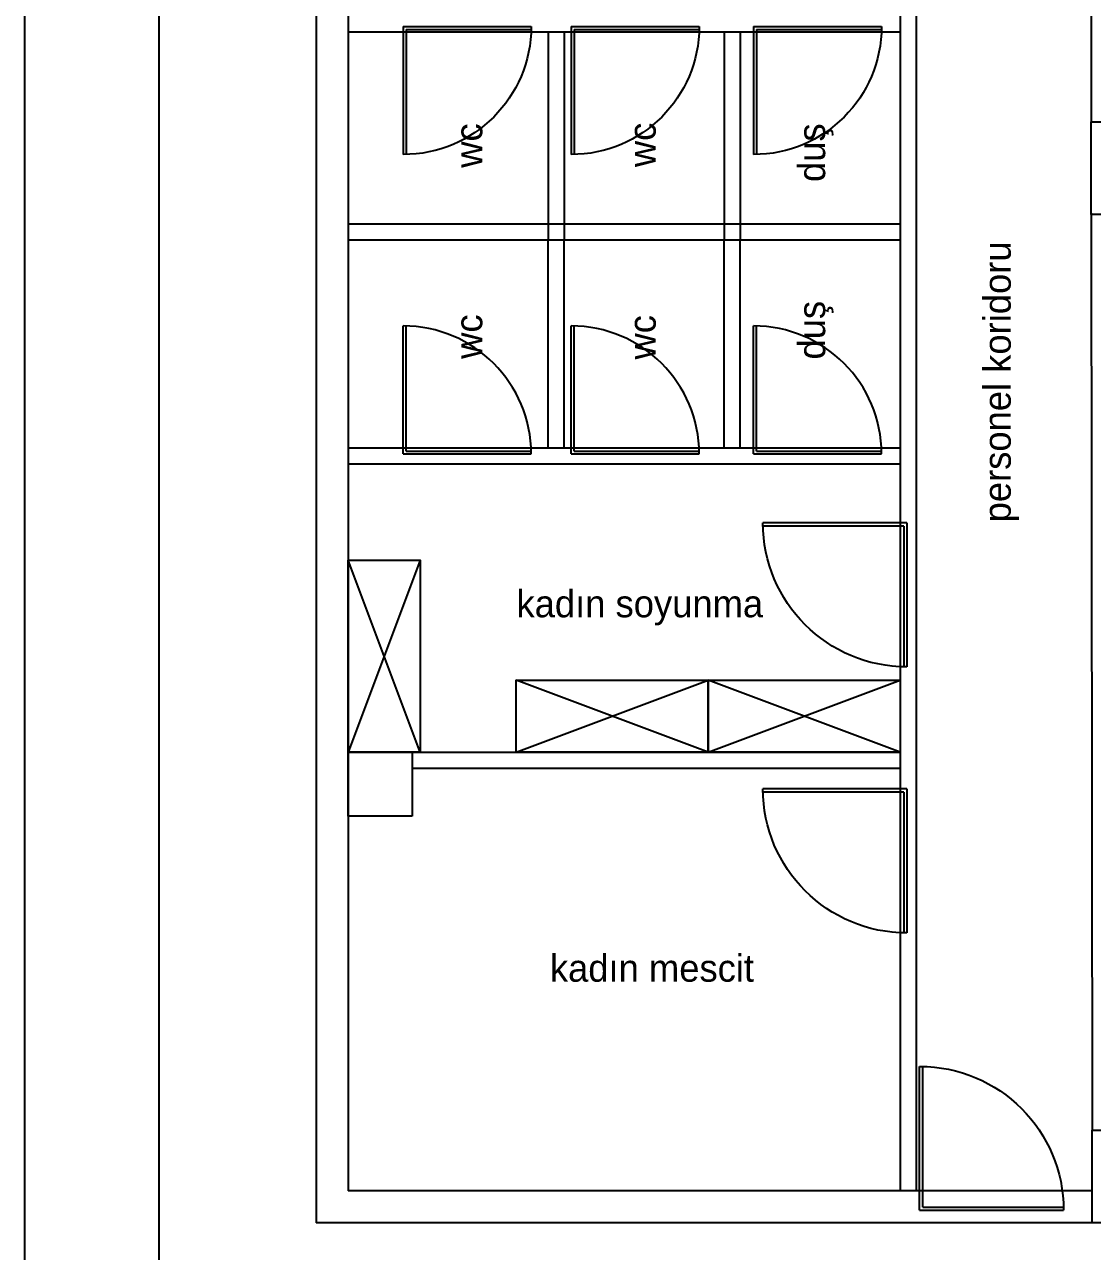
# Model space of a CAD drawing. Header units: millimetres. Extents: x 7703 to 14147, y -5820 to 95.
# Drawn here: x 9992 to 10659, y -4457 to -3690 of the extents above; entities that cross this region are included whole.
import ezdxf

# ---------------------------------------------------------------- set-up
doc = ezdxf.new("R2010")
doc.units = ezdxf.units.MM
doc.layers.add('kapı ABD', color=55, linetype='Continuous')
doc.layers.add('Kıtc-002 Çizgi', color=7, linetype='Continuous')
doc.styles.get("Standard").update_dxf_attribs({"font": 'stylu.ttf', "height": 10})

# ---------------------------------------------------------------- blocks, each defined once
blk = doc.blocks.new('rtyjjkw5')
at = {"layer": 'kapı ABD', "color": 7}
for p, q in [((-2, 2), (-2, 90)), ((0, 0), (0, 90)), ((-2, 2), (-90, 2)), ((0, 0), (-90, 0))]:
    blk.add_line(p, q, dxfattribs=at)
blk.add_arc((0, 0), 90, 90, 180, dxfattribs=at)

msp = doc.modelspace()

# ---------------------------------------------------------------- linework, layer by layer
for p, q in [((10173.89, -3058.72), (10173.89, -4439.1)), ((10193.89, -3078.72), (10193.89, -4419.1)), ((10538.89, -3324.72), (10538.89, -4419.1)), ((10548.89, -3324.72), (10548.89, -4419.1)), ((10538.89, -3694.72), (10193.89, -3694.72)), ((10318.89, -3694.72), (10318.89, -3824.72)), ((10328.89, -3694.72), (10328.89, -3824.72)), ((10428.89, -3694.72), (10428.89, -3824.72)), ((10438.89, -3694.72), (10438.89, -3824.72)), ((10538.89, -3814.72), (10193.89, -3814.72)), ((10538.89, -3824.72), (10193.89, -3824.72)), ((10318.89, -3954.72), (10318.89, -3824.72)), ((10328.89, -3954.72), (10328.89, -3824.72)), ((10428.89, -3954.72), (10428.89, -3824.72)), ((10438.89, -3954.72), (10438.89, -3824.72)), ((10538.89, -3954.72), (10193.89, -3954.72)), ((10538.89, -3964.72), (10193.89, -3964.72)), ((10238.89, -4144.72), (10193.89, -4024.72)), ((10238.89, -4024.72), (10193.89, -4144.72)), ((10298.89, -4144.72), (10418.89, -4099.72)), ((10418.89, -4144.72), (10298.89, -4099.72)), ((10418.89, -4144.72), (10538.89, -4099.72)), ((10538.89, -4144.72), (10418.89, -4099.72)), ((10233.89, -4144.72), (10538.89, -4144.72)), ((10233.89, -4154.72), (10538.89, -4154.72))]:
    msp.add_line(p, q)
for points in [[(9991.63, -5819.7), (14146.63, -5819.7), (14146.63, -2881.82), (9991.63, -2881.82)], [(10075.57, -5777.73), (14104.66, -5777.73), (14104.66, -2923.79), (10075.57, -2923.79)], [(10658.27, -3808.72), (10658.27, -3750.72), (10717.77, -3750.72), (10717.77, -3808.72)], [(10238.89, -4144.72), (10193.89, -4144.72), (10193.89, -4024.72), (10238.89, -4024.72)], [(10298.89, -4144.72), (10298.89, -4099.72), (10418.89, -4099.72), (10418.89, -4144.72)], [(10418.89, -4144.72), (10418.89, -4099.72), (10538.89, -4099.72), (10538.89, -4144.72)], [(10233.89, -4184.72), (10193.89, -4184.72), (10193.89, -4144.72), (10233.89, -4144.72)], [(10658.89, -4439.1), (10658.89, -4381.1), (10718.4, -4381.1), (10718.4, -4439.1)]]:
    msp.add_lwpolyline(points, close=True)
at = {"layer": 'Kıtc-002 Çizgi'}
for p, q in [((10658.89, -3116.72), (10658.27, -3750.72)), ((10658.27, -3807.72), (10658.89, -4381.1)), ((10658.89, -4419.1), (10193.89, -4419.1)), ((10658.89, -4439.1), (10173.89, -4439.1))]:
    msp.add_line(p, q, dxfattribs=at)

# ---------------------------------------------------------------- block references
at = {"yscale": 0.8888888888888851, "zscale": 0.8888888888888851, "rotation": 270}
for p, xscale in [((10228.28, -3691.13), -0.8888888888888851), ((10333.28, -3691.13), -0.8888888888888851), ((10447.28, -3691.13), -0.8888888888888851), ((10228.28, -3958.32), 0.8888888888888851), ((10333.28, -3958.32), 0.8888888888888851), ((10447.28, -3958.32), 0.8888888888888851)]:
    msp.add_blockref('rtyjjkw5', p, dxfattribs=dict(at, xscale=xscale))
at = {"xscale": -1, "rotation": 180}
for p in [(10543.16, -4001.48), (10543.16, -4167.8)]:
    msp.add_blockref('rtyjjkw5', p, dxfattribs=at)
at = {"xscale": -1}
msp.add_blockref('rtyjjkw5', (10551.06, -4431.2), dxfattribs=at)

# ---------------------------------------------------------------- texts
for s, p in [('wc', (10277.73, -3779.44)), ('wc', (10386.15, -3779.02)), ('duş', (10492.02, -3788.33)), ('personel koridoru', (10608.03, -4001.11)), ('duş', (10492.02, -3899.3)), ('wc', (10277.73, -3898.88)), ('wc', (10386.15, -3899.3))]:
    msp.add_text(s, height=17, rotation=90).set_placement(p)
for s, p in [('kadın soyunma', (10299.09, -4060.46)), ('kadın mescit', (10319.96, -4288.28))]:
    msp.add_text(s, height=17).set_placement(p)

doc.saveas('drawing.dxf')
